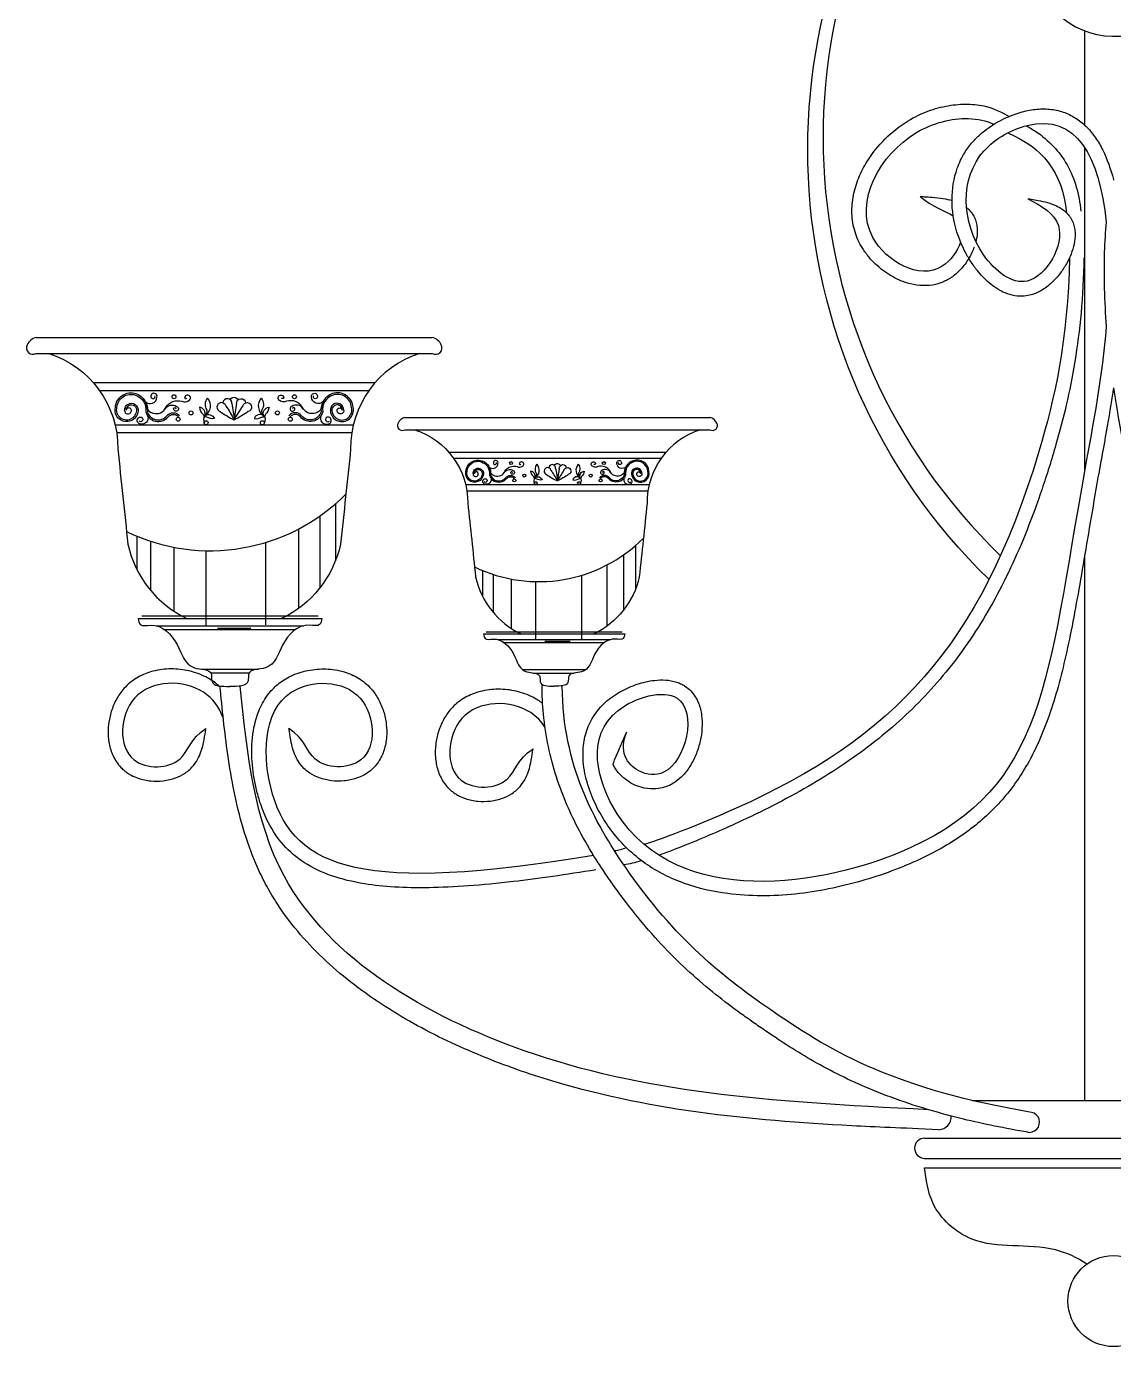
# Model space of a CAD drawing. Extents: x -62016 to -61110, y -35577 to -34534.
# Drawn here: x -62016 to -61563, y -35577 to -35027 of the extents above; entities that cross this region are included whole.
import ezdxf

# ---------------------------------------------------------------- set-up
doc = ezdxf.new("R2010")
doc.units = 0
doc.header["$MEASUREMENT"] = 0
doc.layers.add('3', color=3, linetype='CONTINUOUS')
doc.layers.add('7', color=7, linetype='CONTINUOUS')

msp = doc.modelspace()

# ---------------------------------------------------------------- linework, layer by layer
at = {"layer": '3'}
for p, q in [((-61575.37, -35211.42), (-61575.37, -35077.38)), ((-61887.46, -35225.75), (-61887.46, -35249.54)), ((-61893.94, -35230.81), (-61893.94, -35260.78)), ((-61902.86, -35236.23), (-61902.86, -35269.36)), ((-61970.1, -35239.23), (-61970.1, -35253.14)), ((-61964.43, -35241.32), (-61964.43, -35261.78)), ((-61916.63, -35241.85), (-61916.63, -35276.15)), ((-61762.53, -35243.13), (-61762.53, -35261.45)), ((-61954.71, -35243.83), (-61954.71, -35270.48)), ((-61941.44, -35245.24), (-61941.44, -35276.46)), ((-61767.52, -35247.03), (-61767.52, -35270.11)), ((-61826.16, -35253.51), (-61826.16, -35264.23)), ((-61774.38, -35251.2), (-61774.38, -35276.71)), ((-61821.79, -35255.12), (-61821.79, -35270.88)), ((-61814.3, -35257.06), (-61814.3, -35277.58)), ((-61804.09, -35258.14), (-61804.09, -35282.18)), ((-61784.99, -35255.53), (-61784.99, -35281.94)), ((-61968.11, -35272.36), (-61894.62, -35272.36)), ((-61961.97, -35276.58), (-61900.76, -35276.58)), ((-61958.61, -35278.08), (-61904.13, -35278.08)), ((-61936.49, -35277.5), (-61922.7, -35277.5)), ((-61825.79, -35279.95), (-61766.88, -35279.95)), ((-61819.9, -35282.27), (-61772.77, -35282.27)), ((-61817.31, -35283.43), (-61775.36, -35283.43)), ((-61800.28, -35282.98), (-61789.66, -35282.98)), ((-61943.19, -35294.64), (-61919.54, -35294.64)), ((-61939.35, -35296.14), (-61923.38, -35296.14)), ((-61809.08, -35294.75), (-61783.16, -35294.75)), ((-61805.23, -35296.26), (-61788.07, -35296.26)), ((-61642.04, -35489.96), (-61484.7, -35489.96)), ((-61642.04, -35498.36), (-61484.7, -35498.36))]:
    msp.add_line(p, q, dxfattribs=at)
for points in [[(-61988.35, -35175.18), (-61870.83, -35175.18)], [(-61985.74, -35178.48), (-61873.45, -35178.48)], [(-61979.23, -35192.76), (-61879.96, -35192.76)], [(-61978.57, -35196.06), (-61880.61, -35196.06)], [(-61840.21, -35204.2), (-61749.72, -35204.2)], [(-61838.2, -35206.74), (-61751.73, -35206.74)], [(-61833.19, -35217.73), (-61756.75, -35217.73)], [(-61832.68, -35220.27), (-61757.25, -35220.27)]]:
    msp.add_lwpolyline(points, dxfattribs=at)
for points in [[(-61975.25, -35186.81, -1.098967), (-61969.63, -35187.08, -1.08458), (-61979.09, -35185.54, -0.492897), (-61970.52, -35179.81, -0.35321), (-61965.76, -35187.41, 0.603648), (-61957.65, -35189.07, -0.472968), (-61952.33, -35189.07, -0.472968)], [(-61974.59, -35186.78, -1.104092), (-61970.28, -35187, -1.094989), (-61978.44, -35185.64, -0.496036), (-61970.74, -35180.44, -0.35871), (-61966.43, -35187.45, 0.612746), (-61957.14, -35189.49, -0.472968), (-61952.84, -35189.49, 2.794838)], [(-61966.61, -35183.08, 0.863708), (-61958.05, -35185.55, -0.344982), (-61951.36, -35183.04, 0.244197), (-61948.51, -35182.75)], [(-61966.61, -35183.08, 0.681147), (-61961.78, -35181.32, 1.471082), (-61964.14, -35181.54, 0.914224), (-61962.64, -35180.78, -1.466358)], [(-61948.51, -35182.75, 1.385918), (-61950.18, -35181.11, 0.892454), (-61949.32, -35181.75, -0.431121)], [(-61940.83, -35181.71, -0.464848), (-61941.9, -35189.11, 0.323688), (-61941.99, -35191.99, 0.529078)], [(-61940.83, -35181.71, 0.321704), (-61941.05, -35186.66, -0.233172), (-61940.98, -35187.25, -0.178538), (-61941.9, -35189.11, 2.245291)], [(-61930.57, -35183.99, 0.996666), (-61934.35, -35183.66)], [(-61931.3, -35182.33, -0.597924), (-61927.96, -35182.4)], [(-61928.61, -35183.99, -0.996666), (-61924.83, -35183.66)], [(-61918.35, -35181.71, 0.464848), (-61917.28, -35189.11, -0.323688), (-61917.2, -35191.99, -0.529078)], [(-61918.35, -35181.71, -0.321704), (-61918.13, -35186.66, 0.233172), (-61918.21, -35187.25, 0.178538), (-61917.28, -35189.11, -2.245291)], [(-61910.67, -35182.75, -1.385918), (-61909.01, -35181.11, -0.892454), (-61909.87, -35181.75, 0.431121)], [(-61892.57, -35183.08, -0.863708), (-61901.13, -35185.55, 0.344982), (-61907.83, -35183.04, -0.244197), (-61910.67, -35182.75)], [(-61883.94, -35186.81, 1.098967), (-61889.56, -35187.08, 1.08458), (-61880.09, -35185.54, 0.492897), (-61888.66, -35179.81, 0.35321), (-61893.42, -35187.41, -0.603648), (-61901.53, -35189.07, 0.472968), (-61906.86, -35189.07, 0.472968)], [(-61884.6, -35186.78, 1.104092), (-61888.9, -35187, 1.094989), (-61880.75, -35185.64, 0.496036), (-61888.45, -35180.44, 0.35871), (-61892.75, -35187.45, -0.612746), (-61902.04, -35189.49, 0.472968), (-61906.35, -35189.49, -2.794838)], [(-61892.57, -35183.08, -0.681147), (-61897.4, -35181.32, -1.471082), (-61895.04, -35181.54, -0.914224), (-61896.54, -35180.78, 1.466358)], [(-61975.25, -35186.81, 0.918662), (-61972.51, -35187.3, 1.171243), (-61974.59, -35186.78, 0.690873)], [(-61958.49, -35186.44, -0.458165), (-61953.58, -35185.17, -2.178289), (-61954.84, -35186.04, -0.925332), (-61953.89, -35186.12, 1.005654)], [(-61941.9, -35189.11, 0.513109), (-61944.12, -35185.51, 0.158794), (-61942.61, -35188.43, -0.22045), (-61942.26, -35189.76, -1.729406)], [(-61941.9, -35189.11, -0.513109), (-61937.83, -35190.26, -0.158794), (-61941.05, -35189.61, 0.22045), (-61942.43, -35189.63, 1.729406)], [(-61933.11, -35184.89, 1.65361), (-61935.46, -35187.28)], [(-61935.46, -35187.28, 0.037597), (-61929.59, -35190.78, 0.664624)], [(-61933.11, -35184.89, -0.021131), (-61929.59, -35190.78, -0.664624)], [(-61930.57, -35183.99, -0.021131), (-61929.59, -35190.78, -0.664624)], [(-61928.61, -35183.99, 0.021131), (-61929.59, -35190.78, 0.664624)], [(-61926.07, -35184.89, 0.021131), (-61929.59, -35190.78, 0.664624)], [(-61923.72, -35187.28, -0.037597), (-61929.59, -35190.78, -0.664624)], [(-61926.07, -35184.89, -1.65361), (-61923.72, -35187.28)], [(-61917.28, -35189.11, 0.513109), (-61921.35, -35190.26, 0.158794), (-61918.13, -35189.61, -0.22045), (-61916.76, -35189.63, -1.729406)], [(-61917.28, -35189.11, -0.513109), (-61915.07, -35185.51, -0.158794), (-61916.57, -35188.43, 0.22045), (-61916.92, -35189.76, 1.729406)], [(-61900.7, -35186.44, 0.458165), (-61905.61, -35185.17, 2.178289), (-61904.34, -35186.04, 0.925332), (-61905.29, -35186.12, -1.005654)], [(-61883.94, -35186.81, -0.918662), (-61886.68, -35187.3, -1.171243), (-61884.6, -35186.78, -0.690873)], [(-61965.66, -35189.13, -0.609848), (-61968.59, -35192.51, -1.124129), (-61968.18, -35189.65, -1.073782), (-61969.24, -35191.35, -5.112503)], [(-61893.52, -35189.13, 0.609848), (-61890.59, -35192.51, 1.124129), (-61891, -35189.65, 1.073782), (-61889.95, -35191.35, 5.112503)], [(-61830.12, -35213.15, -1.098967), (-61825.79, -35213.35, -1.08458), (-61833.08, -35212.17, -0.492897), (-61826.48, -35207.76, -0.35321), (-61822.82, -35213.61, 0.603648), (-61816.57, -35214.89, -0.472968), (-61812.47, -35214.89, -0.472968)], [(-61829.61, -35213.12, -1.104092), (-61826.3, -35213.3, -1.094989), (-61832.58, -35212.25, -0.496036), (-61826.65, -35208.24, -0.35871), (-61823.33, -35213.65, 0.612746), (-61816.18, -35215.21, -0.472968), (-61812.87, -35215.21, 2.794838)], [(-61823.47, -35210.28, 0.863708), (-61816.88, -35212.18, -0.344982), (-61811.73, -35210.25, 0.244197), (-61809.53, -35210.02)], [(-61823.47, -35210.28, 0.681147), (-61819.75, -35208.92, 1.471082), (-61821.57, -35209.09, 0.914224), (-61820.41, -35208.51, -1.466358)], [(-61809.53, -35210.02, 1.385918), (-61810.82, -35208.76, 0.892454), (-61810.15, -35209.25, -0.431121)], [(-61803.62, -35209.22, -0.464848), (-61804.45, -35214.92, 0.323688), (-61804.51, -35217.14, 0.529078)], [(-61803.62, -35209.22, 0.321704), (-61803.79, -35213.03, -0.233172), (-61803.73, -35213.49, -0.178538), (-61804.45, -35214.92, 2.245291)], [(-61795.72, -35210.98, 0.996666), (-61798.63, -35210.72)], [(-61796.28, -35209.7, -0.597924), (-61793.71, -35209.75)], [(-61794.21, -35210.98, -0.996666), (-61791.3, -35210.72)], [(-61786.31, -35209.22, 0.464848), (-61785.49, -35214.92, -0.323688), (-61785.42, -35217.14, -0.529078)], [(-61786.31, -35209.22, -0.321704), (-61786.14, -35213.03, 0.233172), (-61786.2, -35213.49, 0.178538), (-61785.49, -35214.92, -2.245291)], [(-61780.4, -35210.02, -1.385918), (-61779.12, -35208.76, -0.892454), (-61779.78, -35209.25, 0.431121)], [(-61766.46, -35210.28, -0.863708), (-61773.05, -35212.18, 0.344982), (-61778.21, -35210.25, -0.244197), (-61780.4, -35210.02)], [(-61759.81, -35213.15, 1.098967), (-61764.14, -35213.35, 1.08458), (-61756.85, -35212.17, 0.492897), (-61763.45, -35207.76, 0.35321), (-61767.12, -35213.61, -0.603648), (-61773.36, -35214.89, 0.472968), (-61777.46, -35214.89, 0.472968)], [(-61760.32, -35213.12, 1.104092), (-61763.63, -35213.3, 1.094989), (-61757.35, -35212.25, 0.496036), (-61763.29, -35208.24, 0.35871), (-61766.6, -35213.65, -0.612746), (-61773.75, -35215.21, 0.472968), (-61777.07, -35215.21, -2.794838)], [(-61766.46, -35210.28, -0.681147), (-61770.18, -35208.92, -1.471082), (-61768.36, -35209.09, -0.914224), (-61769.52, -35208.51, 1.466358)], [(-61830.12, -35213.15, 0.918662), (-61828.01, -35213.53, 1.171243), (-61829.61, -35213.12, 0.690873)], [(-61822.74, -35214.94, -0.609848), (-61825, -35217.54, -1.124129), (-61824.68, -35215.34, -1.073782), (-61825.49, -35216.64, -5.112503)], [(-61817.22, -35212.86, -0.458165), (-61813.43, -35211.89, -2.178289), (-61814.41, -35212.56, -0.925332), (-61813.68, -35212.62, 1.005654)], [(-61804.45, -35214.92, 0.513109), (-61806.15, -35212.15, 0.158794), (-61804.99, -35214.4, -0.22045), (-61804.72, -35215.42, -1.729406)], [(-61804.45, -35214.92, -0.513109), (-61801.31, -35215.8, -0.158794), (-61803.79, -35215.3, 0.22045), (-61804.85, -35215.32, 1.729406)], [(-61797.68, -35211.67, 1.65361), (-61799.49, -35213.51)], [(-61799.49, -35213.51, 0.037597), (-61794.97, -35216.21, 0.664624)], [(-61797.68, -35211.67, -0.021131), (-61794.97, -35216.21, -0.664624)], [(-61795.72, -35210.98, -0.021131), (-61794.97, -35216.21, -0.664624)], [(-61794.21, -35210.98, 0.021131), (-61794.97, -35216.21, 0.664624)], [(-61792.26, -35211.67, 0.021131), (-61794.97, -35216.21, 0.664624)], [(-61790.44, -35213.51, -0.037597), (-61794.97, -35216.21, -0.664624)], [(-61792.26, -35211.67, -1.65361), (-61790.44, -35213.51)], [(-61785.49, -35214.92, 0.513109), (-61788.62, -35215.8, 0.158794), (-61786.14, -35215.3, -0.22045), (-61785.08, -35215.32, -1.729406)], [(-61785.49, -35214.92, -0.513109), (-61783.78, -35212.15, -0.158794), (-61784.94, -35214.4, 0.22045), (-61785.21, -35215.42, 1.729406)], [(-61772.72, -35212.86, 0.458165), (-61776.5, -35211.89, 2.178289), (-61775.52, -35212.56, 0.925332), (-61776.25, -35212.62, -1.005654)], [(-61767.19, -35214.94, 0.609848), (-61764.94, -35217.54, 1.124129), (-61765.25, -35215.34, 1.073782), (-61764.44, -35216.64, 5.112503)], [(-61759.81, -35213.15, -0.918662), (-61761.92, -35213.53, -1.171243), (-61760.32, -35213.12, -0.690873)]]:
    msp.add_lwpolyline(points, format="xyb", dxfattribs=at)
for centre, radius in [((-61954.67, -35181.13), 0.823), ((-61904.51, -35181.13), 0.823), ((-61947.59, -35187.86), 0.823), ((-61911.59, -35187.86), 0.823), ((-61952.94, -35190.51), 0.823), ((-61941.32, -35191.95), 0.823), ((-61917.86, -35191.95), 0.823), ((-61906.24, -35190.51), 0.823), ((-61814.28, -35208.78), 0.634), ((-61775.65, -35208.78), 0.634), ((-61812.95, -35216), 0.634), ((-61808.82, -35213.96), 0.634), ((-61781.11, -35213.96), 0.634), ((-61776.99, -35216), 0.634), ((-61804, -35217.11), 0.634), ((-61785.94, -35217.11), 0.634)]:
    msp.add_circle(centre, radius, dxfattribs=at)
for centre, radius in [((-61939.7, -35165.59), 79.67), ((-61802.75, -35196.81), 61.35)]:
    msp.add_arc(centre, radius, 244.1531, 315.2782, dxfattribs=at)
msp.add_open_spline([(-61566.4, -35108.4), (-61566.8, -35112.41), (-61567.07, -35116.58), (-61567.54, -35130.72), (-61567.21, -35141.23), (-61566.38, -35151.98)], degree=3, knots=[164.039511, 164.039511, 164.039511, 164.039511, 172.196627, 172.196627, 190.897549, 190.897549, 190.897549, 190.897549], dxfattribs=at)
at = {"layer": '7'}
for p, q in [((-61575.37, -35068), (-61575.37, -35028.74)), ((-61575.37, -35474.26), (-61575.37, -35247.04)), ((-61969.62, -35273.56), (-61893.11, -35273.56)), ((-61824.63, -35279.02), (-61768.04, -35279.02)), ((-61622.24, -35474.26), (-61504.5, -35474.26)), ((-61642.04, -35502.29), (-61484.7, -35502.29))]:
    msp.add_line(p, q, dxfattribs=at)
for points in [[(-61615.23, -35257.3, -0.395792), (-61630.49, -34915.67, 0.409129), (-61611.1, -34737.09, 0.499731), (-61746.84, -34755.08, 0.712615), (-61688.67, -34847.84, 0.575498), (-61670.66, -34785.54, 0.598566), (-61720.26, -34795.23), (-61716.1, -34795.23, -0.598566), (-61666.51, -34785.54, -0.575498), (-61684.51, -34847.84, -0.712615), (-61742.69, -34755.08, -0.499731), (-61606.95, -34737.09, -0.172516), (-61579.37, -34818.41, 0.119379)], [(-61579.37, -34818.41, -0.221014), (-61626.34, -34915.67, 0.396007), (-61610.45, -35247.35, 0.151539)], [(-62006.87, -35163.06, -0.328911), (-61978.07, -35202.85), (-61978.07, -35202.85, 0.000994), (-61973.86, -35242.58, 0.230523), (-61949.28, -35273.56, 0.230523)], [(-61852.31, -35163.06, 0.328911), (-61881.11, -35202.85), (-61881.11, -35202.85, -0.000994), (-61885.32, -35242.58, -0.230523), (-61909.9, -35273.56, -0.230523)], [(-61854.47, -35194.86, -0.328911), (-61832.29, -35225.5), (-61832.29, -35225.5, 0.000994), (-61829.05, -35256.09, 0.230523), (-61810.13, -35279.95, 0.230523)], [(-61735.46, -35194.86, 0.328911), (-61757.64, -35225.5), (-61757.64, -35225.5, -0.000994), (-61760.88, -35256.09, -0.230523), (-61779.81, -35279.95, -0.230523)]]:
    msp.add_lwpolyline(points, format="xyb", dxfattribs=at)
for points in [[(-62012.09, -35156.46), (-61847.09, -35156.46)], [(-62012.09, -35163.06), (-61847.09, -35163.06)], [(-61858.49, -35189.78), (-61731.44, -35189.78)], [(-61858.49, -35194.86), (-61731.44, -35194.86)]]:
    msp.add_lwpolyline(points, dxfattribs=at)
msp.add_circle((-61563.37, -35557.8), 18.97, dxfattribs=at)
for centre, radius, start, end in [((-61563.37, -34997.89), 33.11, 93.471, 85.1565), ((-62013.48, -35160.78), 2.67, 150.4477, 301.2372), ((-62010.94, -35161.67), 5.34, 102.4517, 155.4957), ((-61848.24, -35161.67), 5.34, 24.5043, 77.5483), ((-61845.71, -35160.78), 2.67, 238.7628, 29.5523), ((-61859.56, -35193.1), 2.06, 150.4477, 301.2372), ((-61857.6, -35193.79), 4.11, 102.4517, 155.4957), ((-61732.33, -35193.79), 4.11, 24.5043, 77.5483), ((-61730.37, -35193.1), 2.06, 238.7628, 29.5523), ((-61775.9, -35341.1), 29.47, 279.0709, 289.0846), ((-61772.93, -35336.03), 40.38, 277.8848, 288.6162), ((-61598.37, -35483.33), 4.2, 254.9703, 77.9728), ((-61636.36, -35481.07), 5.36, 272.257, 3.6485), ((-61642.04, -35494.16), 4.2, 90, 270)]:
    msp.add_arc(centre, radius, start, end, dxfattribs=at)
for points, knots in [([(-61621.41, -35118.8), (-61621.69, -35119.57), (-61622, -35120.33), (-61623.14, -35122.75), (-61624.1, -35124.36), (-61626.35, -35127.38), (-61627.63, -35128.8), (-61629.69, -35130.55), (-61630.3, -35131.03), (-61631.46, -35131.82), (-61631.98, -35132.14), (-61633.04, -35132.72), (-61633.58, -35132.99), (-61635.21, -35133.7), (-61636.33, -35134.06), (-61639.24, -35134.74), (-61641.03, -35134.89), (-61644.55, -35134.79), (-61646.28, -35134.53), (-61649.63, -35133.7), (-61651.25, -35133.12), (-61655.2, -35131.35), (-61657.45, -35129.98), (-61661.6, -35126.81), (-61663.5, -35125.01), (-61666.14, -35121.87), (-61667.04, -35120.66), (-61668.54, -35118.3), (-61669.16, -35117.16), (-61670.23, -35114.84), (-61670.68, -35113.67), (-61671.82, -35109.95), (-61672.23, -35107.37), (-61672.41, -35102.25), (-61672.18, -35099.71), (-61671.19, -35094.74), (-61670.44, -35092.31), (-61668.52, -35087.61), (-61667.35, -35085.34), (-61663.87, -35079.72), (-61661.3, -35076.52), (-61655.55, -35070.79), (-61652.36, -35068.27), (-61646.25, -35064.55), (-61643.46, -35063.22), (-61637.84, -35061.14), (-61635.01, -35060.39), (-61629.43, -35059.43), (-61626.69, -35059.21), (-61621.4, -35059.31), (-61618.86, -35059.63), (-61614.44, -35060.68), (-61612.53, -35061.33), (-61606.79, -35064.34)], [22.210676, 22.210676, 22.210676, 22.210676, 23.622601, 23.622601, 26.765808, 26.765808, 29.909015, 29.909015, 31.174357, 31.174357, 32.147068, 32.147068, 33.119778, 33.119778, 35.0652, 35.0652, 38.132252, 38.132252, 41.199304, 41.199304, 44.266355, 44.266355, 48.939003, 48.939003, 53.611651, 53.611651, 56.337536, 56.337536, 58.681102, 58.681102, 61.024667, 61.024667, 65.994022, 65.994022, 70.963376, 70.963376, 75.932731, 75.932731, 80.902085, 80.902085, 88.797248, 88.797248, 96.69241, 96.69241, 102.928881, 102.928881, 109.165353, 109.165353, 115.401825, 115.401825, 121.638297, 121.638297, 126.758884, 126.758884, 126.758884, 126.758884]), ([(-61599.06, -35098.63), (-61598.6, -35098.71), (-61598.12, -35098.78), (-61596.69, -35099.01), (-61595.71, -35099.18), (-61593.47, -35099.6), (-61592.19, -35099.88), (-61589.63, -35100.6), (-61588.35, -35101.04), (-61586.22, -35102.05), (-61585.38, -35102.53), (-61583.73, -35103.72), (-61582.93, -35104.43), (-61581.9, -35105.66), (-61581.6, -35106.06), (-61581.11, -35106.83), (-61580.9, -35107.2), (-61580.54, -35107.92), (-61580.38, -35108.29), (-61579.95, -35109.41), (-61579.75, -35110.15), (-61579.48, -35111.63), (-61579.41, -35112.36), (-61579.33, -35114.61), (-61579.49, -35116.08), (-61580.08, -35118.96), (-61580.52, -35120.36), (-61581.6, -35123.11), (-61582.25, -35124.46), (-61583.73, -35127.07), (-61584.56, -35128.33), (-61586.58, -35131.01), (-61587.81, -35132.39), (-61590.51, -35134.91), (-61591.99, -35136.04), (-61594.33, -35137.38), (-61595.08, -35137.75), (-61596.43, -35138.3), (-61597.01, -35138.5), (-61598.58, -35138.95), (-61599.57, -35139.13), (-61601.54, -35139.29), (-61602.51, -35139.28), (-61604.88, -35139.05), (-61606.25, -35138.72), (-61608.82, -35137.82), (-61610.03, -35137.24), (-61612.31, -35135.91), (-61613.38, -35135.16), (-61616.35, -35132.78), (-61618.1, -35130.99), (-61620.71, -35127.83), (-61621.67, -35126.53), (-61623.44, -35123.87), (-61624.25, -35122.5), (-61626.48, -35118.34), (-61627.68, -35115.46), (-61629.95, -35108.1), (-61630.65, -35103.56), (-61630.63, -35094.59), (-61629.92, -35090.16), (-61627.63, -35083.72), (-61626.61, -35081.54), (-61624.39, -35077.92), (-61623.3, -35076.43), (-61621.11, -35073.91), (-61620.06, -35072.87), (-61617.89, -35070.93), (-61616.75, -35070.04), (-61613.13, -35067.46), (-61610.53, -35066.01), (-61605.77, -35063.87), (-61603.61, -35063.09), (-61599.37, -35061.92), (-61597.29, -35061.54), (-61593.22, -35061.17), (-61591.22, -35061.2), (-61587.36, -35061.68), (-61585.48, -35062.14), (-61581.93, -35063.46), (-61580.26, -35064.33), (-61577.15, -35066.4), (-61575.71, -35067.6), (-61573.09, -35070.28), (-61571.9, -35071.75), (-61569.74, -35074.9), (-61568.76, -35076.59), (-61566.03, -35082.06), (-61564.58, -35086.16), (-61563.39, -35090.69), (-61563.37, -35090.77), (-61563.34, -35090.86)], [0, 0, 0, 0, 0.982882, 0.982882, 2.948645, 2.948645, 5.476929, 5.476929, 8.005212, 8.005212, 9.680069, 9.680069, 11.354925, 11.354925, 12.086244, 12.086244, 12.684453, 12.684453, 13.282663, 13.282663, 14.479082, 14.479082, 15.675501, 15.675501, 18.197303, 18.197303, 20.719106, 20.719106, 23.240908, 23.240908, 25.762711, 25.762711, 28.840527, 28.840527, 31.918343, 31.918343, 33.278538, 33.278538, 34.252624, 34.252624, 35.83567, 35.83567, 37.418716, 37.418716, 39.788224, 39.788224, 42.157733, 42.157733, 44.527242, 44.527242, 49.071587, 49.071587, 52.069221, 52.069221, 55.066856, 55.066856, 61.062125, 61.062125, 70.118936, 70.118936, 79.175748, 79.175748, 84.069921, 84.069921, 87.777248, 87.777248, 90.715152, 90.715152, 93.653057, 93.653057, 99.83161, 99.83161, 104.916201, 104.916201, 110.000793, 110.000793, 115.085385, 115.085385, 120.169976, 120.169976, 125.254568, 125.254568, 130.33916, 130.33916, 135.423751, 135.423751, 140.508343, 140.508343, 151.071104, 151.071104, 151.271356, 151.271356, 151.271356, 151.271356]), ([(-61627.05, -35116.76), (-61628.45, -35120.63), (-61639.27, -35135.7), (-61679.22, -35112.65), (-61655.1, -35070.79), (-61625.95, -35064), (-61616.36, -35066.18), (-61613.18, -35067.62)], [22.210676, 22.210676, 22.210676, 22.210676, 31.502035, 57.605719, 96.845552, 115.626863, 126.758884, 126.758884, 126.758884, 126.758884]), ([(-61599.06, -35098.63), (-61593.47, -35101.67), (-61579.14, -35109.44), (-61597.04, -35141.48), (-61626.96, -35117.28), (-61627.36, -35081.04), (-61581.78, -35057.45), (-61569.29, -35081.03), (-61566.4, -35108.4)], [0, 0, 0, 0, 14.160771, 36.229803, 53.784053, 89.891448, 107.31256, 165.511044, 165.511044, 165.511044, 165.511044]), ([(-61599.74, -35068.25), (-61598.33, -35069.01), (-61596.97, -35069.83), (-61593, -35072.5), (-61590.56, -35074.54), (-61586.21, -35079.16), (-61584.31, -35081.74), (-61581.13, -35087.41), (-61579.85, -35090.49), (-61577.97, -35096.95), (-61577.34, -35100.31), (-61576.97, -35103.88)], [137.620713, 137.620713, 137.620713, 137.620713, 140.527987, 140.527987, 146.47037, 146.47037, 152.412752, 152.412752, 158.355135, 158.355135, 163.994983, 163.994983, 163.994983, 163.994983]), ([(-61643.94, -35097.69), (-61643.39, -35097.72), (-61642.83, -35097.76), (-61641.15, -35097.86), (-61640.01, -35097.94), (-61637.36, -35098.17), (-61635.84, -35098.33), (-61633.1, -35098.77), (-61631.86, -35099.03), (-61630.64, -35099.38)], [0, 0, 0, 0, 1.089789, 1.089789, 3.269367, 3.269367, 6.161544, 6.161544, 8.550625, 8.550625, 8.550625, 8.550625]), ([(-61624.6, -35102.33), (-61624.43, -35102.46), (-61624.27, -35102.6), (-61623.45, -35103.33), (-61622.83, -35104.01), (-61621.96, -35105.24), (-61621.66, -35105.74), (-61621.22, -35106.62), (-61621.06, -35107), (-61620.78, -35107.76), (-61620.66, -35108.13), (-61620.37, -35109.26), (-61620.25, -35110), (-61620.07, -35112.12), (-61620.15, -35113.46), (-61620.45, -35115.34), (-61620.56, -35115.92), (-61620.71, -35116.49)], [12.550049, 12.550049, 12.550049, 12.550049, 12.900834, 12.900834, 14.306219, 14.306219, 15.157658, 15.157658, 15.756373, 15.756373, 16.355088, 16.355088, 17.552518, 17.552518, 19.812891, 19.812891, 20.823977, 20.823977, 20.823977, 20.823977]), ([(-61581.68, -35123.2), (-61582.32, -35157.4), (-61609.09, -35275.29), (-61665.5, -35333.8), (-61758.47, -35367.9), (-61758.9, -35367.55)], [188.860128, 188.860128, 188.860128, 188.860128, 232.85439, 398.15806, 443.484557, 443.484557, 443.484557, 443.484557]), ([(-61575.68, -35123.31), (-61575.98, -35139.52), (-61577.39, -35153.71), (-61581.57, -35179.22), (-61584.34, -35190.54), (-61588.27, -35204.24), (-61589.22, -35207.38), (-61591.14, -35213.54), (-61592.12, -35216.56), (-61595.12, -35225.44), (-61597.21, -35231.14), (-61603.75, -35247.56), (-61608.49, -35257.65), (-61618.92, -35276.33), (-61624.6, -35284.92), (-61637.07, -35300.84), (-61643.85, -35308.16), (-61658.64, -35321.76), (-61666.64, -35328.03), (-61683.99, -35339.79), (-61693.33, -35345.28), (-61708.13, -35352.96), (-61713.01, -35355.35), (-61721.59, -35359.35), (-61725.22, -35360.98), (-61732.63, -35364.2), (-61736.43, -35365.8), (-61744.32, -35368.99), (-61748.44, -35370.59), (-61752.6, -35372.14)], [188.860128, 188.860128, 188.860128, 188.860128, 209.348794, 209.348794, 229.837461, 229.837461, 236.12893, 236.12893, 242.420398, 242.420398, 255.003335, 255.003335, 280.169208, 280.169208, 305.335081, 305.335081, 330.500954, 330.500954, 355.666827, 355.666827, 380.8327, 380.8327, 392.594082, 392.594082, 400.837863, 400.837863, 409.081643, 409.081643, 417.7039, 417.7039, 417.7039, 417.7039]), ([(-61566.38, -35151.98), (-61567.94, -35171.94), (-61590.94, -35289.87), (-61592.1, -35372.13), (-61764.89, -35397.28), (-61785.76, -35312.86), (-61733.58, -35297.98), (-61742.85, -35340.14), (-61763.73, -35338.15), (-61769.64, -35328.52), (-61766.05, -35320.68)], [193.077689, 193.077689, 193.077689, 193.077689, 228.362603, 393.666272, 500.853154, 537.132552, 555.75519, 583.05693, 592.466857, 606.901933, 606.901933, 606.901933, 606.901933]), ([(-61563.37, -35177.44), (-61563.72, -35179.76), (-61564.09, -35182.07), (-61565.47, -35190.47), (-61566.54, -35196.48), (-61568.21, -35205.74), (-61568.82, -35209.08), (-61570.58, -35218.91), (-61571.67, -35225.22), (-61573.74, -35237.39), (-61574.73, -35243.25), (-61577.6, -35260.18), (-61579.42, -35270.62), (-61583.31, -35289.73), (-61585.37, -35298.44), (-61590.25, -35314.63), (-61593.07, -35322.12), (-61599.3, -35334.59), (-61602.48, -35339.78), (-61609.88, -35349.43), (-61614.1, -35353.89), (-61623.73, -35362.1), (-61629.14, -35365.85), (-61637.99, -35370.82), (-61640.89, -35372.31), (-61647.65, -35375.48), (-61651.59, -35377.13), (-61659.83, -35380.2), (-61664.13, -35381.62), (-61677.31, -35385.38), (-61686.56, -35387.27), (-61705.3, -35389.24), (-61714.8, -35389.31), (-61730.18, -35387.31), (-61736.21, -35385.95), (-61747.77, -35381.82), (-61753.29, -35379.07), (-61763.46, -35371.95), (-61768.1, -35367.58), (-61773.78, -35360.16), (-61775.36, -35357.81), (-61778.24, -35352.81), (-61779.55, -35350.17), (-61781.89, -35344.39), (-61782.88, -35341.23), (-61784.16, -35334.76), (-61784.46, -35331.45), (-61784.13, -35325.76), (-61783.74, -35323.38), (-61782.34, -35318.73), (-61781.33, -35316.45), (-61778.63, -35312.16), (-61776.94, -35310.15), (-61773.98, -35307.49), (-61772.95, -35306.69), (-61770.81, -35305.19), (-61769.68, -35304.5), (-61766.37, -35302.67), (-61764.08, -35301.67), (-61759.38, -35300.1), (-61756.98, -35299.54), (-61753.01, -35299.09), (-61751.45, -35299.03), (-61748.33, -35299.25), (-61746.77, -35299.52), (-61744.52, -35300.27), (-61743.82, -35300.56), (-61742.71, -35301.13), (-61742.28, -35301.38), (-61740.96, -35302.24), (-61740.14, -35302.93), (-61738.71, -35304.43), (-61738.09, -35305.24), (-61737.03, -35306.93), (-61736.6, -35307.81), (-61735.56, -35310.39), (-61735.14, -35312.14), (-61734.69, -35315.66), (-61734.66, -35317.45), (-61734.88, -35321.01), (-61735.14, -35322.79), (-61735.93, -35326.3), (-61736.46, -35328.03), (-61737.77, -35331.38), (-61738.56, -35333), (-61740.4, -35336.07), (-61741.46, -35337.52), (-61743.67, -35339.88), (-61744.76, -35340.84), (-61746.58, -35342.08), (-61747.21, -35342.45), (-61748.43, -35343.07), (-61749, -35343.31), (-61750.15, -35343.73), (-61750.74, -35343.91), (-61752.49, -35344.33), (-61753.68, -35344.47), (-61756.66, -35344.54), (-61758.44, -35344.29), (-61761.31, -35343.47), (-61762.44, -35343.02), (-61764.63, -35341.92), (-61765.68, -35341.26), (-61767.69, -35339.71), (-61768.63, -35338.82), (-61770.33, -35336.81), (-61771.08, -35335.69), (-61771.84, -35334.19), (-61771.96, -35333.92), (-61766.05, -35320.68)], [207.4336, 207.4336, 207.4336, 207.4336, 211.448461, 211.448461, 222.094948, 222.094948, 228.274847, 228.274847, 240.634645, 240.634645, 252.994443, 252.994443, 277.714038, 277.714038, 301.733382, 301.733382, 325.752725, 325.752725, 344.961829, 344.961829, 364.170934, 364.170934, 383.380038, 383.380038, 392.118532, 392.118532, 402.737522, 402.737522, 413.356512, 413.356512, 434.292852, 434.292852, 455.229192, 455.229192, 469.216002, 469.216002, 483.202812, 483.202812, 497.189623, 497.189623, 503.077284, 503.077284, 508.964945, 508.964945, 515.498684, 515.498684, 522.032423, 522.032423, 526.698346, 526.698346, 531.364269, 531.364269, 536.030193, 536.030193, 538.226, 538.226, 540.421808, 540.421808, 544.501029, 544.501029, 548.58025, 548.58025, 551.197754, 551.197754, 553.815259, 553.815259, 555.005782, 555.005782, 555.764751, 555.764751, 557.400172, 557.400172, 559.035593, 559.035593, 560.671014, 560.671014, 563.765261, 563.765261, 566.859508, 566.859508, 569.953755, 569.953755, 573.048003, 573.048003, 576.14225, 576.14225, 579.236497, 579.236497, 581.695986, 581.695986, 582.896332, 582.896332, 583.90353, 583.90353, 584.910728, 584.910728, 586.925124, 586.925124, 590.055056, 590.055056, 592.219278, 592.219278, 594.418132, 594.418132, 596.616987, 596.616987, 598.815841, 598.815841, 599.282732, 599.282732, 599.282732, 599.282732]), ([(-61563.37, -35177.44), (-61563.02, -35179.76), (-61562.65, -35182.07), (-61561.27, -35190.47), (-61560.2, -35196.48), (-61558.53, -35205.74), (-61557.92, -35209.08), (-61556.16, -35218.91), (-61555.07, -35225.22), (-61553, -35237.39), (-61552.01, -35243.25), (-61549.14, -35260.18), (-61547.32, -35270.62), (-61543.43, -35289.73), (-61541.37, -35298.44), (-61536.49, -35314.63), (-61533.67, -35322.12), (-61527.44, -35334.59), (-61524.26, -35339.78), (-61516.86, -35349.43), (-61512.64, -35353.89), (-61503.01, -35362.1), (-61497.6, -35365.85), (-61488.75, -35370.82), (-61485.85, -35372.31), (-61479.09, -35375.48), (-61475.15, -35377.13), (-61466.91, -35380.2), (-61462.61, -35381.62), (-61449.43, -35385.38), (-61440.18, -35387.27), (-61421.44, -35389.24), (-61411.94, -35389.31), (-61396.56, -35387.31), (-61390.53, -35385.95), (-61378.97, -35381.82), (-61373.45, -35379.07), (-61363.28, -35371.95), (-61358.64, -35367.58), (-61352.96, -35360.16), (-61351.38, -35357.81), (-61348.5, -35352.81), (-61347.19, -35350.17), (-61344.85, -35344.39), (-61343.86, -35341.23), (-61342.58, -35334.76), (-61342.28, -35331.45), (-61342.61, -35325.76), (-61343, -35323.38), (-61344.4, -35318.73), (-61345.41, -35316.45), (-61348.11, -35312.16), (-61349.8, -35310.15), (-61352.76, -35307.49), (-61353.79, -35306.69), (-61355.93, -35305.19), (-61357.06, -35304.5), (-61360.37, -35302.67), (-61362.66, -35301.67), (-61367.36, -35300.1), (-61369.76, -35299.54), (-61373.73, -35299.09), (-61375.29, -35299.03), (-61378.41, -35299.25), (-61379.97, -35299.52), (-61382.22, -35300.27), (-61382.92, -35300.56), (-61384.03, -35301.13), (-61384.46, -35301.38), (-61385.78, -35302.24), (-61386.6, -35302.93), (-61388.03, -35304.43), (-61388.65, -35305.24), (-61389.71, -35306.93), (-61390.14, -35307.81), (-61391.18, -35310.39), (-61391.6, -35312.14), (-61392.05, -35315.66), (-61392.08, -35317.45), (-61391.86, -35321.01), (-61391.6, -35322.79), (-61390.81, -35326.3), (-61390.28, -35328.03), (-61388.97, -35331.38), (-61388.18, -35333), (-61386.34, -35336.07), (-61385.28, -35337.52), (-61383.07, -35339.88), (-61381.98, -35340.84), (-61380.16, -35342.08), (-61379.53, -35342.45), (-61378.31, -35343.07), (-61377.74, -35343.31), (-61376.59, -35343.73), (-61376, -35343.91), (-61374.25, -35344.33), (-61373.06, -35344.47), (-61370.08, -35344.54), (-61368.3, -35344.29), (-61365.43, -35343.47), (-61364.3, -35343.02), (-61362.11, -35341.92), (-61361.06, -35341.26), (-61359.05, -35339.71), (-61358.11, -35338.82), (-61356.41, -35336.81), (-61355.66, -35335.69), (-61354.9, -35334.19), (-61354.78, -35333.92), (-61360.69, -35320.68)], [207.4336, 207.4336, 207.4336, 207.4336, 211.448461, 211.448461, 222.094948, 222.094948, 228.274847, 228.274847, 240.634645, 240.634645, 252.994443, 252.994443, 277.714038, 277.714038, 301.733382, 301.733382, 325.752725, 325.752725, 344.961829, 344.961829, 364.170934, 364.170934, 383.380038, 383.380038, 392.118532, 392.118532, 402.737522, 402.737522, 413.356512, 413.356512, 434.292852, 434.292852, 455.229192, 455.229192, 469.216002, 469.216002, 483.202812, 483.202812, 497.189623, 497.189623, 503.077284, 503.077284, 508.964945, 508.964945, 515.498684, 515.498684, 522.032423, 522.032423, 526.698346, 526.698346, 531.364269, 531.364269, 536.030193, 536.030193, 538.226, 538.226, 540.421808, 540.421808, 544.501029, 544.501029, 548.58025, 548.58025, 551.197754, 551.197754, 553.815259, 553.815259, 555.005782, 555.005782, 555.764751, 555.764751, 557.400172, 557.400172, 559.035593, 559.035593, 560.671014, 560.671014, 563.765261, 563.765261, 566.859508, 566.859508, 569.953755, 569.953755, 573.048003, 573.048003, 576.14225, 576.14225, 579.236497, 579.236497, 581.695986, 581.695986, 582.896332, 582.896332, 583.90353, 583.90353, 584.910728, 584.910728, 586.925124, 586.925124, 590.055056, 590.055056, 592.219278, 592.219278, 594.418132, 594.418132, 596.616987, 596.616987, 598.815841, 598.815841, 599.282732, 599.282732, 599.282732, 599.282732]), ([(-61935.48, -35302.05), (-61935.91, -35301.64), (-61936.37, -35301.23), (-61937.65, -35300.19), (-61938.5, -35299.57), (-61940.3, -35298.43), (-61941.23, -35297.92), (-61944.43, -35296.4), (-61946.82, -35295.63), (-61951.74, -35294.64), (-61954.27, -35294.43), (-61959.36, -35294.61), (-61961.91, -35295), (-61966.45, -35296.37), (-61968.45, -35297.24), (-61972.22, -35299.53), (-61973.99, -35300.97), (-61976.76, -35304.08), (-61977.8, -35305.6), (-61979.55, -35308.8), (-61980.25, -35310.48), (-61981.32, -35313.93), (-61981.7, -35315.7), (-61982.12, -35319.28), (-61982.17, -35321.08), (-61981.89, -35324.67), (-61981.57, -35326.46), (-61980.47, -35329.94), (-61979.7, -35331.64), (-61978.1, -35334.03), (-61977.47, -35334.82), (-61976.32, -35336.02), (-61975.84, -35336.47), (-61974.89, -35337.26), (-61974.43, -35337.6), (-61973.5, -35338.22), (-61973.02, -35338.51), (-61971.56, -35339.29), (-61970.56, -35339.72), (-61967.83, -35340.64), (-61966.08, -35340.99), (-61962.58, -35341.31), (-61960.81, -35341.28), (-61957.34, -35340.85), (-61955.63, -35340.45), (-61952.62, -35339.34), (-61951.31, -35338.7), (-61949.39, -35337.43), (-61948.73, -35336.92), (-61947.49, -35335.79), (-61946.92, -35335.18), (-61945.62, -35333.55), (-61944.97, -35332.5), (-61943.92, -35330.39), (-61943.5, -35329.33), (-61942.83, -35327.23), (-61942.57, -35326.19), (-61942.01, -35323.57), (-61941.78, -35322.02), (-61941.51, -35320.12), (-61941.46, -35319.7), (-61941.4, -35319.29)], [586.171685, 586.171685, 586.171685, 586.171685, 587.34396, 587.34396, 589.344962, 589.344962, 591.345964, 591.345964, 596.022641, 596.022641, 600.699317, 600.699317, 605.375993, 605.375993, 609.236551, 609.236551, 613.097109, 613.097109, 616.197289, 616.197289, 619.297469, 619.297469, 622.397649, 622.397649, 625.497829, 625.497829, 628.598009, 628.598009, 631.698189, 631.698189, 633.311681, 633.311681, 634.347099, 634.347099, 635.233716, 635.233716, 636.120333, 636.120333, 637.893566, 637.893566, 640.858686, 640.858686, 643.823807, 643.823807, 646.788927, 646.788927, 649.205437, 649.205437, 650.538384, 650.538384, 651.871331, 651.871331, 653.975913, 653.975913, 656.080495, 656.080495, 658.185077, 658.185077, 661.480462, 661.480462, 662.421112, 662.421112, 662.421112, 662.421112]), ([(-61778.92, -35378.17), (-61791.46, -35380.24), (-61802.88, -35381.88), (-61826.55, -35384.63), (-61838.18, -35385.48), (-61858.67, -35385.8), (-61867.54, -35385.27), (-61880.34, -35383.21), (-61884.93, -35382.09), (-61893.25, -35379.18), (-61896.99, -35377.38), (-61903.65, -35373.09), (-61906.56, -35370.6), (-61911.55, -35365), (-61913.63, -35361.9), (-61916.64, -35356.04), (-61917.73, -35353.38), (-61919.21, -35348.93), (-61919.71, -35347.21), (-61920.59, -35343.69), (-61920.97, -35341.88), (-61921.91, -35336.37), (-61922.27, -35332.58), (-61922.28, -35325.02), (-61921.92, -35321.24), (-61920.51, -35315.12), (-61919.72, -35312.71), (-61917.57, -35308.12), (-61916.21, -35305.94), (-61913.57, -35302.85), (-61912.51, -35301.8), (-61910.54, -35300.19), (-61909.69, -35299.57), (-61907.89, -35298.43), (-61906.96, -35297.92), (-61903.76, -35296.4), (-61901.37, -35295.63), (-61896.45, -35294.64), (-61893.92, -35294.43), (-61888.83, -35294.61), (-61886.28, -35295), (-61881.74, -35296.37), (-61879.74, -35297.24), (-61875.97, -35299.53), (-61874.2, -35300.97), (-61871.43, -35304.08), (-61870.39, -35305.6), (-61868.64, -35308.8), (-61867.94, -35310.48), (-61866.87, -35313.93), (-61866.49, -35315.7), (-61866.07, -35319.28), (-61866.02, -35321.08), (-61866.3, -35324.67), (-61866.62, -35326.46), (-61867.72, -35329.94), (-61868.49, -35331.64), (-61870.09, -35334.03), (-61870.72, -35334.82), (-61871.87, -35336.02), (-61872.35, -35336.47), (-61873.3, -35337.26), (-61873.76, -35337.6), (-61874.69, -35338.22), (-61875.17, -35338.51), (-61876.63, -35339.29), (-61877.63, -35339.72), (-61880.36, -35340.64), (-61882.1, -35340.99), (-61885.61, -35341.31), (-61887.37, -35341.28), (-61890.85, -35340.85), (-61892.56, -35340.45), (-61895.56, -35339.34), (-61896.88, -35338.7), (-61898.79, -35337.43), (-61899.45, -35336.92), (-61900.7, -35335.79), (-61901.27, -35335.18), (-61902.57, -35333.55), (-61903.21, -35332.5), (-61904.27, -35330.39), (-61904.69, -35329.33), (-61905.36, -35327.23), (-61905.62, -35326.19), (-61906.18, -35323.57), (-61906.41, -35322.02), (-61906.68, -35320.12), (-61906.73, -35319.7), (-61906.79, -35319.29)], [476.983098, 476.983098, 476.983098, 476.983098, 486.898166, 486.898166, 499.526995, 499.526995, 512.155824, 512.155824, 520.413913, 520.413913, 528.672002, 528.672002, 536.930091, 536.930091, 545.18818, 545.18818, 551.486393, 551.486393, 555.277599, 555.277599, 559.068805, 559.068805, 566.651216, 566.651216, 574.233627, 574.233627, 579.343786, 579.343786, 584.453946, 584.453946, 587.34396, 587.34396, 589.344962, 589.344962, 591.345964, 591.345964, 596.022641, 596.022641, 600.699317, 600.699317, 605.375993, 605.375993, 609.236551, 609.236551, 613.097109, 613.097109, 616.197289, 616.197289, 619.297469, 619.297469, 622.397649, 622.397649, 625.497829, 625.497829, 628.598009, 628.598009, 631.698189, 631.698189, 633.311681, 633.311681, 634.347099, 634.347099, 635.233716, 635.233716, 636.120333, 636.120333, 637.893566, 637.893566, 640.858686, 640.858686, 643.823807, 643.823807, 646.788927, 646.788927, 649.205437, 649.205437, 650.538384, 650.538384, 651.871331, 651.871331, 653.975913, 653.975913, 656.080495, 656.080495, 658.185077, 658.185077, 661.480462, 661.480462, 662.421112, 662.421112, 662.421112, 662.421112]), ([(-61934.16, -35314.92), (-61935.81, -35310.51), (-61943.99, -35298.96), (-61976.26, -35298.81), (-61978.87, -35336.95), (-61949.69, -35335.79), (-61948.05, -35323.66), (-61941.4, -35319.29)], [577.597432, 577.597432, 577.597432, 577.597432, 589.122176, 613.128901, 634.557644, 650.520209, 662.421112, 662.421112, 662.421112, 662.421112]), ([(-61636.15, -35486.42), (-61652.08, -35485.76), (-61662.22, -35485.33), (-61693.61, -35483.68), (-61714.95, -35482.11), (-61757.81, -35476.16), (-61779.33, -35471.78), (-61805.75, -35463.48), (-61810.63, -35461.82), (-61820.39, -35458.25), (-61825.26, -35456.33), (-61839.77, -35450.16), (-61849.28, -35445.49), (-61867.45, -35434.95), (-61876.11, -35429.08), (-61892.04, -35416.01), (-61899.3, -35408.8), (-61907.95, -35397.8), (-61910.2, -35394.64), (-61913.79, -35389), (-61915.21, -35386.57), (-61917.84, -35381.61), (-61919.06, -35379.08), (-61922.42, -35371.4), (-61924.29, -35366.14), (-61928.82, -35350.81), (-61930.78, -35340.51), (-61933.62, -35320.65), (-61934.59, -35311.1), (-61935.52, -35301.64)], [0, 0, 0, 0, 25.502164, 25.502164, 78.731172, 78.731172, 131.960181, 131.960181, 144.020801, 144.020801, 156.081421, 156.081421, 180.20266, 180.20266, 204.3239, 204.3239, 228.44514, 228.44514, 237.724948, 237.724948, 244.429874, 244.429874, 251.134801, 251.134801, 264.544653, 264.544653, 289.516838, 289.516838, 312.250444, 312.250444, 312.250444, 312.250444]), ([(-61640.41, -35478.11), (-61709.52, -35474.71), (-61800.14, -35467.85), (-61916.5, -35400.29), (-61924.3, -35329.76), (-61927.08, -35301.62)], [15.240686, 15.240686, 15.240686, 15.240686, 140.77115, 243.861337, 311.604809, 311.604809, 311.604809, 311.604809]), ([(-61779.89, -35372.25), (-61875.71, -35388.08), (-61917.9, -35373.41), (-61918.02, -35299.02), (-61871.93, -35298.81), (-61869.32, -35336.95), (-61898.5, -35335.79), (-61900.14, -35323.66), (-61906.79, -35319.29)], [476.983098, 476.983098, 476.983098, 476.983098, 553.207015, 589.122176, 613.128901, 634.557644, 650.520209, 662.421112, 662.421112, 662.421112, 662.421112]), ([(-61801.13, -35308.88), (-61801.78, -35308.38), (-61802.45, -35307.9), (-61804.05, -35306.9), (-61804.98, -35306.39), (-61808.18, -35304.87), (-61810.57, -35304.09), (-61815.49, -35303.1), (-61818.03, -35302.89), (-61823.11, -35303.07), (-61825.67, -35303.46), (-61830.2, -35304.83), (-61832.21, -35305.7), (-61835.97, -35307.99), (-61837.74, -35309.43), (-61840.51, -35312.54), (-61841.56, -35314.06), (-61843.3, -35317.26), (-61844, -35318.94), (-61845.08, -35322.39), (-61845.45, -35324.17), (-61845.88, -35327.74), (-61845.92, -35329.55), (-61845.64, -35333.14), (-61845.32, -35334.92), (-61844.22, -35338.4), (-61843.45, -35340.1), (-61841.85, -35342.5), (-61841.23, -35343.28), (-61840.08, -35344.49), (-61839.59, -35344.94), (-61838.64, -35345.72), (-61838.18, -35346.06), (-61837.25, -35346.68), (-61836.77, -35346.97), (-61835.31, -35347.75), (-61834.31, -35348.18), (-61831.59, -35349.1), (-61829.84, -35349.45), (-61826.33, -35349.77), (-61824.57, -35349.74), (-61821.09, -35349.31), (-61819.38, -35348.91), (-61816.38, -35347.8), (-61815.07, -35347.16), (-61813.15, -35345.89), (-61812.49, -35345.38), (-61811.24, -35344.25), (-61810.68, -35343.64), (-61809.37, -35342.02), (-61808.73, -35340.97), (-61807.67, -35338.85), (-61807.26, -35337.79), (-61806.58, -35335.69), (-61806.32, -35334.65), (-61805.76, -35332.03), (-61805.53, -35330.48), (-61805.27, -35328.58), (-61805.21, -35328.16), (-61805.15, -35327.75)], [587.785593, 587.785593, 587.785593, 587.785593, 589.344962, 589.344962, 591.345964, 591.345964, 596.022641, 596.022641, 600.699317, 600.699317, 605.375993, 605.375993, 609.236551, 609.236551, 613.097109, 613.097109, 616.197289, 616.197289, 619.297469, 619.297469, 622.397649, 622.397649, 625.497829, 625.497829, 628.598009, 628.598009, 631.698189, 631.698189, 633.311681, 633.311681, 634.347099, 634.347099, 635.233716, 635.233716, 636.120333, 636.120333, 637.893566, 637.893566, 640.858686, 640.858686, 643.823807, 643.823807, 646.788927, 646.788927, 649.205437, 649.205437, 650.538384, 650.538384, 651.871331, 651.871331, 653.975913, 653.975913, 656.080495, 656.080495, 658.185077, 658.185077, 661.480462, 661.480462, 662.421112, 662.421112, 662.421112, 662.421112]), ([(-61598.89, -35487.51), (-61608.69, -35485.86), (-61617.63, -35484.03), (-61637.92, -35479.1), (-61648.44, -35475.82), (-61667.17, -35468.72), (-61675.38, -35464.91), (-61690.22, -35457), (-61696.86, -35452.9), (-61704.78, -35447.66), (-61706.47, -35446.53), (-61709.92, -35444.17), (-61711.69, -35442.95), (-61715.22, -35440.48), (-61716.97, -35439.23), (-61722.21, -35435.43), (-61725.66, -35432.82), (-61736.3, -35424.29), (-61743.4, -35417.93), (-61757.5, -35403.12), (-61764.5, -35394.67), (-61772.78, -35383.02), (-61773.99, -35381.28), (-61776.43, -35377.67), (-61777.65, -35375.81), (-61781.29, -35370.06), (-61783.69, -35365.99), (-61789.53, -35354.91), (-61792.79, -35347.52), (-61797.98, -35331.39), (-61799.9, -35322.64), (-61801.16, -35309.38), (-61801.36, -35305.45), (-61801.37, -35301.41)], [0, 0, 0, 0, 17.840058, 17.840058, 43.965711, 43.965711, 70.091364, 70.091364, 96.217017, 96.217017, 103.436467, 103.436467, 111.219623, 111.219623, 119.002778, 119.002778, 134.569089, 134.569089, 167.40826, 167.40826, 200.24743, 200.24743, 205.868855, 205.868855, 211.49028, 211.49028, 222.73313, 222.73313, 240.337002, 240.337002, 257.940873, 257.940873, 265.03925, 265.03925, 265.03925, 265.03925]), ([(-61597.5, -35479.22), (-61653.77, -35469.77), (-61705.75, -35439.33), (-61758.07, -35397.28), (-61792.81, -35334.49), (-61792.96, -35301.74)], [0, 0, 0, 0, 104.424868, 203.174727, 264.825231, 264.825231, 264.825231, 264.825231]), ([(-61800.13, -35318.85), (-61801.66, -35316.4), (-61810.12, -35307.41), (-61840.01, -35307.27), (-61842.62, -35345.41), (-61813.45, -35344.25), (-61811.8, -35332.12), (-61805.15, -35327.75)], [581.799717, 581.799717, 581.799717, 581.799717, 589.122176, 613.128901, 634.557644, 650.520209, 662.421112, 662.421112, 662.421112, 662.421112]), ([(-61574.55, -35542.47), (-61578.39, -35539.7), (-61594.59, -35532.44), (-61619.29, -35538.15), (-61639.81, -35519.8), (-61641.4, -35507.31), (-61642.04, -35502.29)], [46.990669, 46.990669, 46.990669, 46.990669, 64.259715, 108.109768, 135.891591, 154.59211, 154.59211, 154.59211, 154.59211])]:
    msp.add_open_spline(points, degree=3, knots=knots, dxfattribs=at)
for points in [[(-61607.4, -35071.23), (-61593.16, -35077.19), (-61584.73, -35087.24), (-61582.93, -35104.5)], [(-61643.94, -35097.69), (-61638.85, -35102.11), (-61633.6, -35103.72), (-61630.14, -35105.74)]]:
    msp.add_open_spline(points, degree=3, dxfattribs=at)
for points in [[(-61969.62, -35273.56), (-61968.71, -35275.97), (-61964.52, -35276.33), (-61953.41, -35284.36), (-61946.15, -35294.03), (-61939.21, -35296.45), (-61938.91, -35299.46), (-61931.37, -35301.77)], [(-61893.11, -35273.56), (-61894.02, -35275.97), (-61898.22, -35276.33), (-61909.32, -35284.36), (-61916.58, -35294.03), (-61923.52, -35296.45), (-61923.82, -35299.46), (-61931.37, -35301.77)], [(-61825.79, -35279.95), (-61825.09, -35281.81), (-61821.86, -35282.08), (-61813.31, -35288.27), (-61807.72, -35295.71), (-61802.37, -35297.57), (-61802.14, -35299.89), (-61796.33, -35301.67)], [(-61766.88, -35279.95), (-61767.57, -35281.81), (-61770.81, -35282.08), (-61779.35, -35288.27), (-61784.95, -35295.71), (-61790.29, -35297.57), (-61790.52, -35299.89), (-61796.33, -35301.67)]]:
    msp.add_spline(points, degree=3, dxfattribs=at)

doc.saveas('drawing.dxf')
